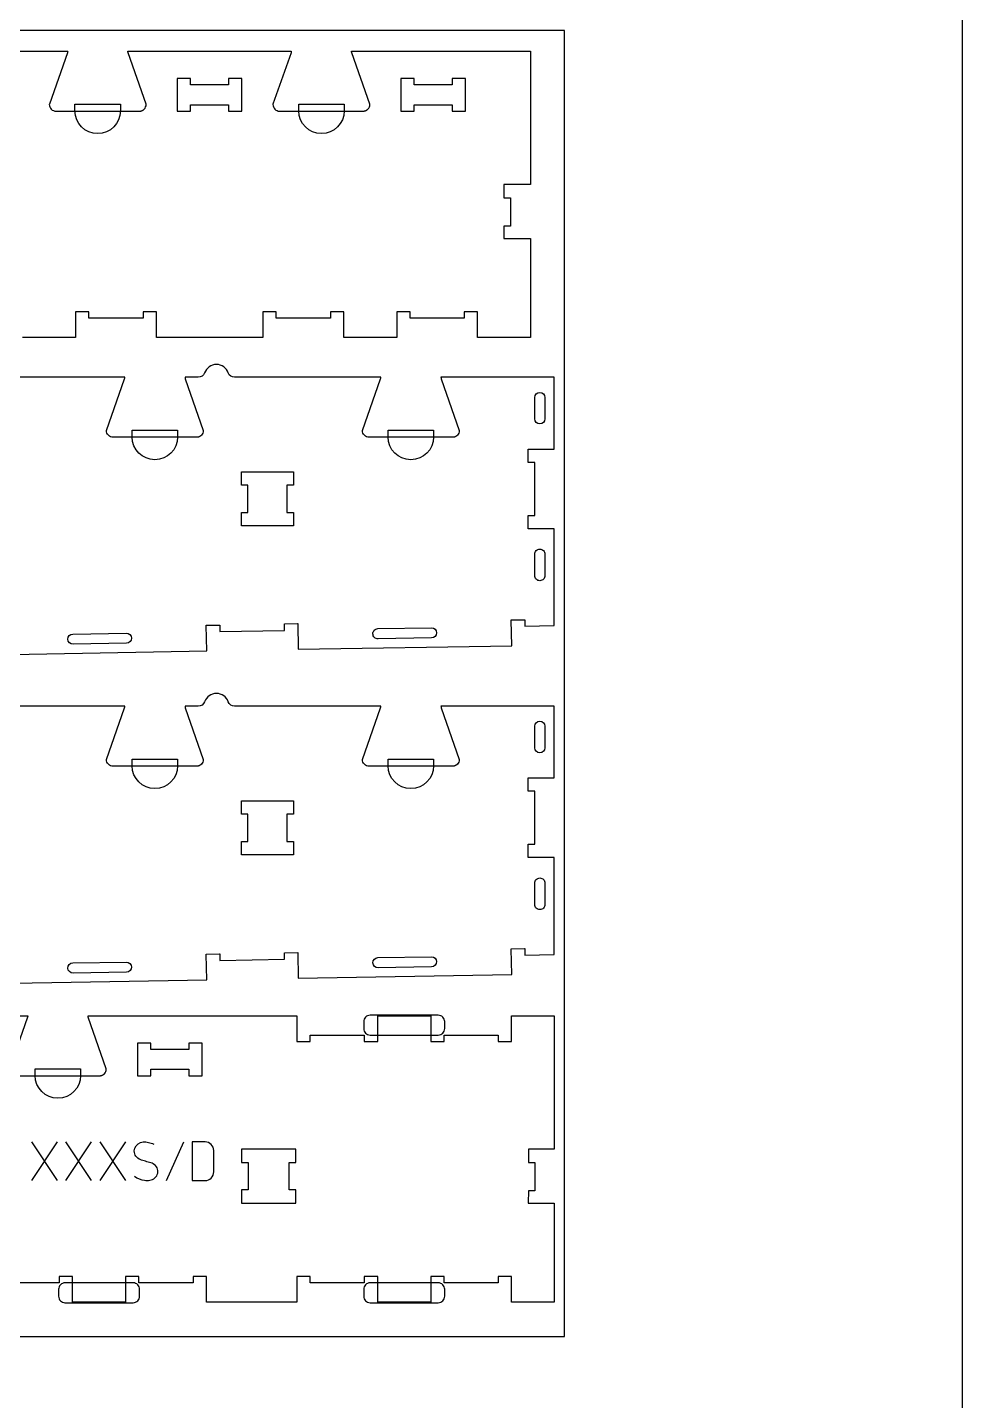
# Model space of a CAD drawing. Extents: x 0 to 4485, y 0 to 14364.
# Drawn here: x 2310 to 3183, y 9259 to 10542 of the extents above; entities that cross this region are included whole.
import ezdxf

# ---------------------------------------------------------------- set-up
doc = ezdxf.new("R2010")
doc.units = 0
for name, color, linetype in [('0_SHEET_SPRUCEPLY_2440X122', 1, 'CONTINUOUS'), ('1_ANYTOOL_1MMDEEP_LABELS_S', 2, 'CONTINUOUS'), ('3_ANYTOOL_CUTTHROUGH_INSID', 4, 'CONTINUOUS'), ('4_ANYTOOL_CUTTHROUGH_OUTSI', 5, 'CONTINUOUS'), ('5_ANYTOOL_HALF_MILL_9MM_IN', 3, 'CONTINUOUS'), ('DONOTCUT', 7, 'CONTINUOUS')]:
    doc.layers.add(name, color=color, linetype=linetype)

msp = doc.modelspace()

# ---------------------------------------------------------------- linework, layer by layer
at = {"layer": '0_SHEET_SPRUCEPLY_2440X122'}
msp.add_lwpolyline([(371.7, 10538.9), (371.7, 9318.9), (2811.7, 9318.9), (2811.7, 10538.9)], close=True, dxfattribs=at)
at = {"layer": '1_ANYTOOL_1MMDEEP_LABELS_S', "color": 2}
for points in [[(2313.9, 9464.5), (2337.9, 9500.5)], [(2337.9, 9464.5), (2313.9, 9500.5)], [(2345.9, 9464.5), (2369.9, 9500.5)], [(2369.9, 9464.5), (2345.9, 9500.5)], [(2377.9, 9464.5), (2401.9, 9500.5)], [(2401.9, 9464.5), (2377.9, 9500.5)], [(2439.9, 9464.5), (2455.9, 9500.5)]]:
    msp.add_lwpolyline(points, dxfattribs=at)
msp.add_lwpolyline([(2409.9, 9468.5, 0.136555), (2419.2, 9464.7, 0.071716), (2424.3, 9464.8, 0.133522), (2429, 9466.9, 0.344001), (2431, 9476.3, 0.153745), (2427.5, 9480, 0.071568), (2422.8, 9481.8, -0.00912), (2417.7, 9483.1, -0.090615), (2413.1, 9485.3, -0.340346), (2410.3, 9494.7, -0.284273), (2418, 9500.5, -0.092596), (2423, 9500.1, -0.017533), (2427.9, 9498.5)], format="xyb", dxfattribs=at)
msp.add_lwpolyline([(2475.9, 9500.5), (2463.9, 9500.5), (2463.9, 9464.5), (2475.9, 9464.5, 0.414214), (2483.9, 9472.5), (2483.9, 9492.5, 0.414214)], format="xyb", close=True, dxfattribs=at)
at = {"layer": '3_ANYTOOL_CUTTHROUGH_INSID'}
for points in [[(2497.8, 10487.9), (2462.3, 10487.9), (2462.3, 10493.9), (2449.8, 10493.9), (2449.8, 10463.4), (2462.3, 10463.4), (2462.3, 10469.4), (2497.8, 10469.4), (2497.8, 10463.4), (2510.3, 10463.4), (2510.3, 10493.9), (2497.8, 10493.9)], [(2706.7, 10487.9), (2671.2, 10487.9), (2671.2, 10493.9), (2658.7, 10493.9), (2658.7, 10463.4), (2671.2, 10463.4), (2671.2, 10469.4), (2706.7, 10469.4), (2706.7, 10463.4), (2719.2, 10463.4), (2719.2, 10493.9), (2706.7, 10493.9)], [(2552.3, 10088.5), (2558.3, 10088.5), (2558.3, 10076), (2509.8, 10076), (2509.8, 10088.5), (2515.8, 10088.5), (2515.8, 10114), (2509.8, 10114), (2509.8, 10126.5), (2558.3, 10126.5), (2558.3, 10114), (2552.3, 10114)], [(2552.3, 9781.3), (2558.3, 9781.3), (2558.3, 9768.8), (2509.8, 9768.8), (2509.8, 9781.3), (2515.8, 9781.3), (2515.8, 9806.8), (2509.8, 9806.8), (2509.8, 9819.3), (2558.3, 9819.3), (2558.3, 9806.8), (2552.3, 9806.8)], [(2460.6, 9586.9), (2425.1, 9586.9), (2425.1, 9592.9), (2412.6, 9592.9), (2412.6, 9562.4), (2425.1, 9562.4), (2425.1, 9568.4), (2460.6, 9568.4), (2460.6, 9562.4), (2473.1, 9562.4), (2473.1, 9592.9), (2460.6, 9592.9)], [(2516, 9481.4), (2516, 9455.9), (2510, 9455.9), (2510, 9443.4), (2560.5, 9443.4), (2560.5, 9455.9), (2554.5, 9455.9), (2554.5, 9481.4), (2560.5, 9481.4), (2560.5, 9493.9), (2510, 9493.9), (2510, 9481.4)]]:
    msp.add_lwpolyline(points, close=True, dxfattribs=at)
for points in [[(2793.3, 10176, -1), (2783.8, 10176), (2783.8, 10196, -1), (2793.3, 10196)], [(2793.3, 10049.5), (2793.3, 10029.5, -0.414214), (2788.6, 10024.8, -0.414214), (2783.8, 10029.5), (2783.8, 10049.5, -0.414214), (2788.6, 10054.3, -0.414214)], [(2687.5, 9971.3), (2637.5, 9970.5, -0.414214), (2632.6, 9975.1, -0.414214), (2637.3, 9980), (2687.3, 9980.8, -1)], [(2402.5, 9966.4), (2352.5, 9965.5, -1), (2352.3, 9975), (2402.3, 9975.9, -1)], [(2793.3, 9868.8, -1), (2783.8, 9868.8), (2783.8, 9888.8, -1), (2793.3, 9888.8)], [(2793.3, 9742.3), (2793.3, 9722.3, -0.414214), (2788.6, 9717.6, -0.414214), (2783.8, 9722.3), (2783.8, 9742.3, -0.414214), (2788.6, 9747.1, -0.414214)], [(2687.5, 9664.1), (2637.5, 9663.2, -1), (2637.3, 9672.7), (2687.3, 9673.6, -1)], [(2402.5, 9659.1), (2352.5, 9658.3, -1), (2352.3, 9667.8), (2402.3, 9668.6, -1)]]:
    msp.add_lwpolyline(points, format="xyb", close=True, dxfattribs=at)
at = {"layer": '4_ANYTOOL_CUTTHROUGH_OUTSI'}
for points in [[(2179.9, 10519.4), (2347.5, 10519.4), (2347.5, 10519.4, -0.061485), (2347.3, 10518), (2330.4, 10469.8), (2330.3, 10469.7), (2330.3, 10469.7), (2330.3, 10469.7, 0.414214), (2336.6, 10463.4), (2414.6, 10463.4), (2414.7, 10463.4), (2414.9, 10463.4), (2415, 10463.4), (2415.2, 10463.5), (2415.4, 10463.5), (2415.5, 10463.5), (2415.7, 10463.5), (2415.8, 10463.6), (2416, 10463.6), (2416.1, 10463.6), (2416.3, 10463.7), (2416.4, 10463.7), (2416.6, 10463.7), (2416.7, 10463.8), (2416.8, 10463.9), (2417, 10463.9), (2417.1, 10464), (2417.3, 10464), (2417.4, 10464.1), (2417.6, 10464.2), (2417.7, 10464.2), (2417.8, 10464.3), (2418, 10464.4), (2418.1, 10464.5), (2418.2, 10464.6), (2418.3, 10464.7), (2418.5, 10464.8), (2418.6, 10464.9), (2418.7, 10465), (2418.8, 10465.1), (2418.9, 10465.2), (2419, 10465.3, 0.198912), (2420.8, 10469.7), (2420.8, 10469.7), (2420.8, 10469.8), (2403.9, 10518), (2403.9, 10518, -0.061485), (2403.7, 10519.4), (2556.4, 10519.4, -0.061485), (2556.2, 10518), (2539.3, 10469.8), (2539.3, 10469.7), (2539.3, 10469.7), (2539.3, 10469.7, 0.414214), (2545.5, 10463.4), (2623.5, 10463.4), (2623.7, 10463.4), (2623.8, 10463.4), (2624, 10463.4), (2624.1, 10463.5), (2624.3, 10463.5), (2624.4, 10463.5), (2624.6, 10463.5), (2624.7, 10463.6), (2624.9, 10463.6), (2625, 10463.6), (2625.2, 10463.7), (2625.3, 10463.7), (2625.5, 10463.7), (2625.6, 10463.8), (2625.8, 10463.9), (2625.9, 10463.9), (2626, 10464), (2626.2, 10464), (2626.3, 10464.1), (2626.5, 10464.2), (2626.6, 10464.2), (2626.7, 10464.3), (2626.9, 10464.4), (2627, 10464.5), (2627.1, 10464.6), (2627.2, 10464.7), (2627.4, 10464.8), (2627.5, 10464.9), (2627.6, 10465), (2627.7, 10465.1), (2627.8, 10465.2), (2627.9, 10465.3, 0.198912), (2629.8, 10469.7), (2629.8, 10469.7), (2629.7, 10469.8), (2612.8, 10518), (2612.8, 10518, -0.061485), (2612.6, 10519.4), (2779.7, 10519.4), (2779.7, 10394.9), (2755, 10394.9), (2755, 10394.7), (2755, 10382.7), (2755, 10382.4), (2761, 10382.4), (2761, 10355.9), (2755, 10355.9), (2755, 10355.7), (2755, 10344.7), (2755, 10344.4), (2779.7, 10344.4), (2779.7, 10251.9), (2730.4, 10251.9), (2730.4, 10275.7), (2730.4, 10275.9), (2717.9, 10275.9), (2717.9, 10269.9), (2667.4, 10269.9), (2667.4, 10275.9), (2654.9, 10275.9), (2654.9, 10275.7), (2654.9, 10251.9), (2605.4, 10251.9), (2605.4, 10275.7), (2605.4, 10275.9), (2592.9, 10275.9), (2592.9, 10275.7), (2592.9, 10269.9), (2542.4, 10269.9), (2542.4, 10275.9), (2529.9, 10275.9), (2529.9, 10275.7), (2529.9, 10251.9), (2430.4, 10251.9), (2430.4, 10275.9), (2417.9, 10275.9), (2417.9, 10275.7), (2417.9, 10269.9), (2367.4, 10269.9), (2367.4, 10275.7), (2367.4, 10275.9), (2354.9, 10275.9), (2354.9, 10275.7), (2354.9, 10251.9), (2305.4, 10251.9)], [(2277.9, 9955.7), (2477.4, 9959.2), (2477, 9982.9), (2477, 9983.2), (2477.2, 9983.2), (2489.2, 9983.4), (2489.5, 9983.4), (2489.6, 9977.4), (2550.1, 9978.4), (2550, 9984.2), (2550, 9984.4), (2550.2, 9984.4), (2562.2, 9984.7), (2562.5, 9984.7), (2562.9, 9960.7), (2762.3, 9964.1), (2761.9, 9987.9), (2761.9, 9988.1), (2762.2, 9988.1), (2774.2, 9988.4), (2774.4, 9988.4), (2774.4, 9988.1), (2774.5, 9982.4), (2801.8, 9982.8), (2801.8, 10073.3), (2777.8, 10073.3), (2777.8, 10085.8), (2783.8, 10085.8), (2783.8, 10135.3), (2777.8, 10135.3), (2777.8, 10147.8), (2801.8, 10147.8), (2801.8, 10214.8), (2696.2, 10214.8), (2696.2, 10214.8, 0.061485), (2696.4, 10213.4), (2713.3, 10165.1), (2713.3, 10165.1), (2713.3, 10165), (2713.3, 10165, -0.198912), (2711.5, 10160.6), (2711.4, 10160.5), (2711.3, 10160.4), (2711.2, 10160.3), (2711.1, 10160.2), (2710.9, 10160.1), (2710.8, 10160), (2710.7, 10159.9), (2710.6, 10159.8), (2710.4, 10159.8), (2710.3, 10159.7), (2710.2, 10159.6), (2710, 10159.5), (2709.9, 10159.4), (2709.8, 10159.4), (2709.6, 10159.3), (2709.5, 10159.3), (2709.3, 10159.2), (2709.2, 10159.1), (2709, 10159.1), (2708.9, 10159), (2708.7, 10159), (2708.6, 10159), (2708.4, 10158.9), (2708.3, 10158.9), (2708.1, 10158.9), (2708, 10158.8), (2707.8, 10158.8), (2707.7, 10158.8), (2707.5, 10158.8), (2707.4, 10158.8), (2707.2, 10158.8), (2707.1, 10158.8), (2629.1, 10158.8, -0.414214), (2622.8, 10165), (2622.8, 10165.1), (2622.9, 10165.1), (2639.7, 10213.4), (2639.7, 10213.4, 0.061485), (2640, 10214.8), (2503.4, 10214.8, -0.317837), (2497.5, 10218.9, 0.317837), (2486.5, 10226.8, 0.317837), (2475.4, 10218.9, -0.317837), (2469.5, 10214.8), (2457.1, 10214.8, 0.061485), (2457.3, 10213.4), (2474.2, 10165.1), (2474.2, 10165.1), (2474.2, 10165), (2474.2, 10165, -0.198912), (2472.4, 10160.6), (2472.3, 10160.5), (2472.2, 10160.4), (2472.1, 10160.3), (2472, 10160.2), (2471.8, 10160.1), (2471.7, 10160), (2471.6, 10159.9), (2471.5, 10159.8), (2471.3, 10159.8), (2471.2, 10159.7), (2471.1, 10159.6), (2470.9, 10159.5), (2470.8, 10159.4), (2470.7, 10159.4), (2470.5, 10159.3), (2470.4, 10159.3), (2470.2, 10159.2), (2470.1, 10159.1), (2469.9, 10159.1), (2469.8, 10159), (2469.6, 10159), (2469.5, 10159), (2469.3, 10158.9), (2469.2, 10158.9), (2469, 10158.9), (2468.9, 10158.8), (2468.7, 10158.8), (2468.6, 10158.8), (2468.4, 10158.8), (2468.3, 10158.8), (2468.1, 10158.8), (2468, 10158.8), (2390, 10158.8, -0.414214), (2383.7, 10165), (2383.7, 10165.1), (2383.8, 10165.1), (2400.6, 10213.4), (2400.6, 10213.4, 0.061485), (2400.9, 10214.8), (2262.2, 10214.8, 0.061485)], [(2277.9, 9648.5), (2477.4, 9651.9), (2477, 9675.7), (2477, 9675.9), (2477.2, 9675.9), (2489.2, 9676.1), (2489.5, 9676.1), (2489.6, 9670.1), (2550.1, 9671.2), (2550, 9677.2), (2550.2, 9677.2), (2562.5, 9677.4), (2562.5, 9677.2), (2562.9, 9653.4), (2762.3, 9656.9), (2761.9, 9680.7), (2761.9, 9680.9), (2762.2, 9680.9), (2774.2, 9681.1), (2774.4, 9681.1), (2774.4, 9680.9), (2774.5, 9675.1), (2801.8, 9675.6), (2801.8, 9766.1), (2777.8, 9766.1), (2777.8, 9766.3), (2777.8, 9778.3), (2777.8, 9778.6), (2783.8, 9778.6), (2783.8, 9828.1), (2777.8, 9828.1), (2777.8, 9828.3), (2777.8, 9840.3), (2777.8, 9840.6), (2801.8, 9840.6), (2801.8, 9907.5), (2696.2, 9907.5), (2696.2, 9907.5, 0.061485), (2696.4, 9906.2), (2713.3, 9857.9), (2713.3, 9857.8), (2713.3, 9857.8), (2713.3, 9857.8, -0.198912), (2711.5, 9853.4), (2711.4, 9853.3), (2711.3, 9853.2), (2711.2, 9853.1), (2711.1, 9853), (2710.9, 9852.9), (2710.8, 9852.8), (2710.7, 9852.7), (2710.6, 9852.6), (2710.4, 9852.5), (2710.3, 9852.4), (2710.2, 9852.4), (2710, 9852.3), (2709.9, 9852.2), (2709.8, 9852.1), (2709.6, 9852.1), (2709.5, 9852), (2709.3, 9852), (2709.2, 9851.9), (2709, 9851.9), (2708.9, 9851.8), (2708.7, 9851.8), (2708.6, 9851.7), (2708.4, 9851.7), (2708.3, 9851.7), (2708.1, 9851.6), (2708, 9851.6), (2707.8, 9851.6), (2707.7, 9851.6), (2707.5, 9851.6), (2707.4, 9851.6), (2707.2, 9851.5), (2707.1, 9851.5), (2629.1, 9851.5, -0.414214), (2622.8, 9857.8), (2622.8, 9857.8), (2622.9, 9857.9), (2639.7, 9906.2), (2639.7, 9906.2, 0.061485), (2640, 9907.5), (2503.4, 9907.5, -0.317837), (2497.5, 9911.7, 0.317837), (2486.5, 9919.5, 0.317837), (2475.4, 9911.7, -0.317837), (2469.5, 9907.5), (2457.1, 9907.5, 0.061485), (2457.3, 9906.2), (2474.2, 9857.9), (2474.2, 9857.8), (2474.2, 9857.8), (2474.2, 9857.8, -0.198912), (2472.4, 9853.4), (2472.3, 9853.3), (2472.2, 9853.2), (2472.1, 9853.1), (2472, 9853), (2471.8, 9852.9), (2471.7, 9852.8), (2471.6, 9852.7), (2471.5, 9852.6), (2471.3, 9852.5), (2471.2, 9852.4), (2471.1, 9852.4), (2470.9, 9852.3), (2470.8, 9852.2), (2470.7, 9852.1), (2470.5, 9852.1), (2470.4, 9852), (2470.2, 9852), (2470.1, 9851.9), (2469.9, 9851.9), (2469.8, 9851.8), (2469.6, 9851.8), (2469.5, 9851.7), (2469.3, 9851.7), (2469.2, 9851.7), (2469, 9851.6), (2468.9, 9851.6), (2468.7, 9851.6), (2468.6, 9851.6), (2468.4, 9851.6), (2468.3, 9851.6), (2468.1, 9851.5), (2468, 9851.5), (2390, 9851.5, -0.414214), (2383.7, 9857.8), (2383.7, 9857.8), (2383.8, 9857.9), (2400.6, 9906.2), (2400.6, 9906.2, 0.061485), (2400.9, 9907.5), (2262.2, 9907.5, 0.061485)], [(2157.6, 9618.4), (2310.3, 9618.4, -0.061485), (2310, 9617), (2293.1, 9568.7)], [(2299.4, 9562.4), (2377.4, 9562.4), (2377.5, 9562.4), (2377.7, 9562.4), (2377.8, 9562.4), (2378, 9562.4), (2378.1, 9562.4), (2378.3, 9562.5), (2378.4, 9562.5), (2378.6, 9562.5), (2378.7, 9562.5), (2378.9, 9562.6), (2379, 9562.6), (2379.2, 9562.7), (2379.3, 9562.7), (2379.5, 9562.8), (2379.6, 9562.8), (2379.8, 9562.9), (2379.9, 9562.9), (2380.1, 9563), (2380.2, 9563.1), (2380.3, 9563.1), (2380.5, 9563.2), (2380.6, 9563.3), (2380.7, 9563.4), (2380.9, 9563.4), (2381, 9563.5), (2381.1, 9563.6), (2381.2, 9563.7), (2381.4, 9563.8), (2381.5, 9563.9), (2381.6, 9564), (2381.7, 9564.1), (2381.8, 9564.2, 0.198912), (2383.6, 9568.6), (2383.6, 9568.7), (2383.6, 9568.7), (2366.7, 9617), (2366.7, 9617, -0.061485), (2366.5, 9618.4), (2561.6, 9618.4), (2561.6, 9594.4), (2574.1, 9594.4), (2574.1, 9600.4), (2624.6, 9600.4), (2624.6, 9594.4), (2637.1, 9594.4), (2637.1, 9618.4), (2686.6, 9618.4), (2686.6, 9594.4), (2699.1, 9594.4), (2699.1, 9594.6), (2699.1, 9600.4), (2749.6, 9600.4), (2749.6, 9594.6), (2749.6, 9594.4), (2762.1, 9594.4), (2762.1, 9618.4), (2801.9, 9618.4), (2801.9, 9493.9), (2777.9, 9493.9), (2777.9, 9493.6), (2777.9, 9481.6), (2777.9, 9481.4), (2783.9, 9481.4), (2783.9, 9454.9), (2777.9, 9454.9), (2777.8, 9443.6), (2777.8, 9443.4), (2801.8, 9443.4), (2801.9, 9350.9), (2762.1, 9350.9), (2762.1, 9374.9), (2749.6, 9374.9), (2749.6, 9368.9), (2699.1, 9368.9), (2699.1, 9374.9), (2686.6, 9374.9), (2686.6, 9374.6), (2686.6, 9350.9), (2637.1, 9350.9), (2637.1, 9374.6), (2637.1, 9374.9), (2624.6, 9374.9), (2624.6, 9368.9), (2574.1, 9368.9), (2574.1, 9374.6), (2574.1, 9374.9), (2561.6, 9374.9), (2561.6, 9350.9), (2477.1, 9350.9), (2477.1, 9374.9), (2464.6, 9374.9), (2464.6, 9368.9), (2414.1, 9368.9), (2414.1, 9374.9), (2401.6, 9374.9), (2401.6, 9374.6), (2401.6, 9350.9), (2352.1, 9350.9), (2352.1, 9374.6), (2352.1, 9374.9), (2339.6, 9374.9), (2339.6, 9368.9), (2289.1, 9368.9)]]:
    msp.add_lwpolyline(points, format="xyb", dxfattribs=at)
at = {"layer": '5_ANYTOOL_HALF_MILL_9MM_IN'}
for points in [[(2396.8, 10463.7, -1), (2354.3, 10463.7), (2354.3, 10463.9), (2354.3, 10469.9), (2396.8, 10469.9), (2396.8, 10463.9), (2396.8, 10463.7)], [(2605.8, 10463.7, -1), (2563.3, 10463.7), (2563.3, 10463.9), (2563.3, 10469.9), (2605.8, 10469.9), (2605.8, 10463.9), (2605.8, 10463.7)], [(2450.2, 10159, -1), (2407.7, 10159), (2407.7, 10159.3), (2407.7, 10165.3), (2450.2, 10165.3), (2450.2, 10159.3), (2450.2, 10159)], [(2689.3, 10159, -1), (2646.8, 10159), (2646.8, 10159.3), (2646.8, 10165.3), (2689.3, 10165.3), (2689.3, 10159.3), (2689.3, 10159)], [(2450.2, 9851.8, -1), (2407.7, 9851.8), (2407.7, 9852), (2407.7, 9858), (2450.2, 9858), (2450.2, 9852), (2450.2, 9851.8)], [(2689.3, 9851.8, -1), (2646.8, 9851.8), (2646.8, 9852), (2646.8, 9858), (2689.3, 9858), (2689.3, 9852), (2689.3, 9851.8)], [(2630, 9618.9, 0.414214), (2624, 9612.9), (2624, 9606.4, 0.414214), (2630, 9600.4), (2693.7, 9600.4, 0.414214), (2699.7, 9606.4), (2699.7, 9612.9, 0.414214), (2693.7, 9618.9)], [(2359.6, 9562.6, -1), (2317.1, 9562.6), (2317.1, 9562.9), (2317.1, 9568.9), (2359.6, 9568.9), (2359.6, 9562.9), (2359.6, 9562.6)], [(2345, 9368.9, 0.414214), (2339, 9362.9), (2339, 9356.4, 0.414214), (2345, 9350.4), (2408.7, 9350.4, 0.414214), (2414.7, 9356.4), (2414.7, 9362.9, 0.414214), (2408.7, 9368.9)], [(2630, 9368.9, 0.414214), (2624, 9362.9), (2624, 9356.4, 0.414214), (2630, 9350.4), (2693.7, 9350.4, 0.414214), (2699.7, 9356.4), (2699.7, 9362.9, 0.414214), (2693.7, 9368.9)]]:
    msp.add_lwpolyline(points, format="xyb", close=True, dxfattribs=at)
at = {"layer": 'DONOTCUT'}
msp.add_lwpolyline([(0, 0), (3183.4, 0), (3183.4, 11186.9), (0, 11186.9)], close=True, dxfattribs=at)

doc.saveas('drawing.dxf')
